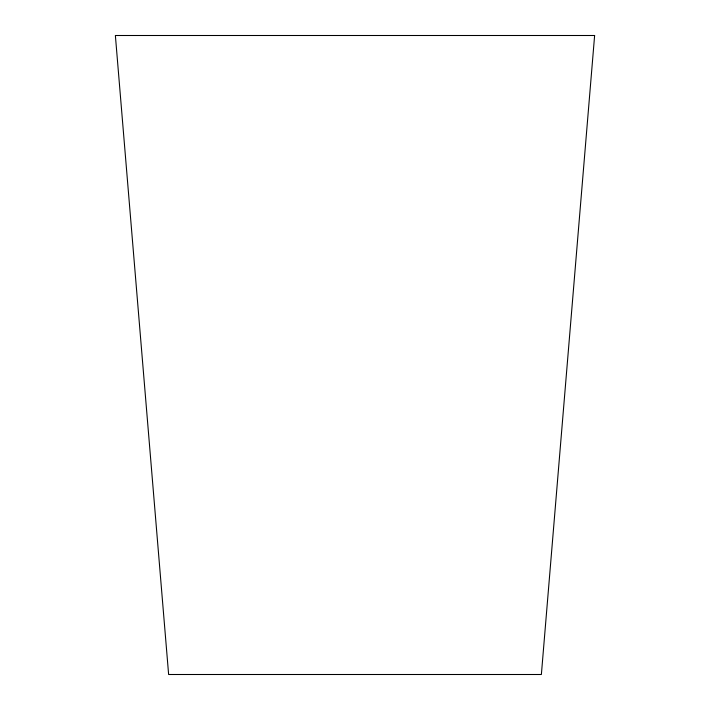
<?xml version="1.0" encoding="UTF-8"?>
<svg xmlns="http://www.w3.org/2000/svg" width="710" height="710" viewBox="0 0 710 710"><rect width="100%" height="100%" fill="white"/><g stroke="black" fill="none" stroke-linecap="round" stroke-linejoin="round"><path stroke-width="1.06" d="M594.625 35.5L541.375 674.5L168.625 674.5L115.375 35.5L594.625 35.5"/></g></svg>
